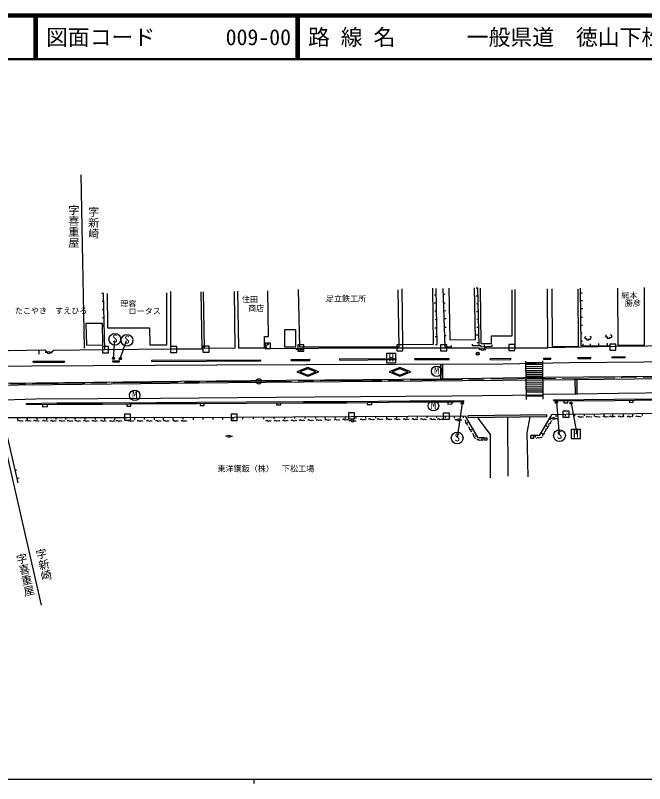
# Model space of a CAD drawing. Units: millimetres at full size, sheet at 1:1000; details may follow other scales. Extents: x 40000 to 680000, y 20000 to 380000.
# Drawn here: x 113360 to 257462, y 204000 to 380000 of the extents above; entities that cross this region are included whole.
import ezdxf
from ezdxf.enums import TextEntityAlignment as Align

# ---------------------------------------------------------------- set-up
doc = ezdxf.new("R2010")
doc.units = ezdxf.units.MM
doc.header["$LTSCALE"] = 1000
doc.linetypes.add('CHAIN', pattern=[18.5, 12, -1.5, 3.5, -1.5])
for name, color, linetype, lineweight in [('M-BGD', 7, 'Continuous', 25), ('M-BGD-EXST', 7, 'Continuous', 25), ('M-BMK', 2, 'CHAIN', 13), ('M-BMK-ROW', 30, 'Continuous', 25), ('M-BMK-SRVR', 3, 'Continuous', 25), ('M-STR-STRC', 7, 'Continuous', 25), ('M-TTL', 2, 'Continuous', 140), ('M-TTL-BAND', 7, 'Continuous', 25), ('M-TTL-LINE', 7, 'Continuous', 50)]:
    doc.layers.add(name, color=color, linetype=linetype, lineweight=lineweight)
doc.layers.add('M-BMK-HTXT', color=7, linetype='Continuous')
doc.layers.add('M-TTL-TXT', color=7, linetype='Continuous')
doc.styles.add('@ＭＳ ゴシック', font='')
doc.styles.add('ＭＳ ゴシック', font='')
doc.styles.get('@ＭＳ ゴシック').set_extended_font_data('@MS Gothic')
doc.styles.get('ＭＳ ゴシック').set_extended_font_data('MS Gothic')

msp = doc.modelspace()

# ---------------------------------------------------------------- hatches: boundary and pattern name
at = {"layer": 'M-BGD-EXST'}
for points in [[(135600, 301290, 1), (136039, 301529, 0.41421), (135700, 301629, 0.41421)], [(137163, 301222, 1), (137602, 301461, 0.41421), (137263, 301561, 0.41421)], [(215484, 291025, 1), (215923, 291264, 0.41421), (215584, 291364, 0.41421)], [(237040, 291238, 1), (237479, 291477, 0.41421), (237140, 291577, 0.41421)], [(240401, 291044, 1), (240840, 291283, 0.41421), (240501, 291383, 0.41421)]]:
    msp.add_hatch(color=256, dxfattribs=at).paths.add_polyline_path(points)
at = {"layer": 'M-STR-STRC'}
h = msp.add_hatch(color=256, dxfattribs=at)
h.paths.add_polyline_path([(180341, 299331), (177841, 298331), (180341, 297331), (182841, 298331)])
h.paths.add_polyline_path([(182168, 298331), (180341, 299061), (178514, 298331), (180341, 297600)], flags=16)
h = msp.add_hatch(color=256, dxfattribs=at)
h.paths.add_polyline_path([(201438, 299331), (198938, 298331), (201438, 297331), (203938, 298331)])
h.paths.add_polyline_path([(203265, 298331), (201438, 299061), (199611, 298331), (201438, 297600)], flags=16)
for points in [[(211187, 300036), (210737, 300033), (210726, 296758), (211176, 296765)], [(234147, 300521), (230292, 300476), (230295, 300205), (234150, 300274)], [(234150, 300274), (230295, 300205), (230297, 300026), (234152, 300071)], [(234158, 299622), (230303, 299576), (230308, 299126), (234163, 299172)], [(234168, 298722), (230313, 298676), (230319, 298226), (234173, 298272)], [(234179, 297822), (230324, 297776), (230329, 297326), (234184, 297372)], [(234189, 296922), (230335, 296876), (230340, 296426), (234195, 296472)], [(234200, 296022), (230345, 295976), (230351, 295527), (234205, 295572)], [(242008, 296508), (241558, 296502), (241600, 293198), (242050, 293205)], [(234211, 295122), (230356, 295077), (230361, 294627), (234216, 294672)], [(234221, 294222), (230367, 294177), (230372, 293727), (234227, 293772)], [(234232, 293322), (230377, 293277), (230380, 293045), (234235, 293093)], [(234235, 293093), (230380, 293045), (230383, 292827), (234237, 292872)], [(235075, 288562), (217037, 288354), (217042, 287904), (235080, 288112)]]:
    msp.add_hatch(color=256, dxfattribs=at).paths.add_polyline_path(points)

# ---------------------------------------------------------------- linework, layer by layer
at = {"layer": 'M-BGD'}
for p, q in [((209982, 304620), (209706, 317435)), ((211217, 317458), (211717, 304035)), ((218909, 317583), (219286, 317591)), ((133561, 316278), (133189, 316267)), ((133817, 303436), (133561, 316278)), ((209319, 315977), (209737, 315986)), ((211687, 316038), (211271, 316022)), ((218789, 315774), (219321, 315784)), ((243140, 316359), (242729, 316355)), ((133254, 314491), (133597, 314498)), ((209287, 314144), (209776, 314155)), ((211757, 314096), (211343, 314081)), ((218945, 313946), (219358, 313955)), ((243227, 314598), (242746, 314593)), ((133273, 312626), (133634, 312633)), ((209383, 312307), (209816, 312317)), ((211972, 312294), (211410, 312273)), ((218946, 312150), (219393, 312158)), ((243286, 312746), (242764, 312741)), ((133349, 310777), (133670, 310784)), ((209464, 310357), (209858, 310366)), ((211986, 310460), (211478, 310442)), ((219033, 310434), (219427, 310442)), ((243220, 310817), (242782, 310812)), ((133325, 308932), (133707, 308939)), ((209445, 308426), (209900, 308436)), ((212049, 308522), (211550, 308504)), ((219020, 308539), (219464, 308548)), ((243220, 308933), (242800, 308929)), ((209469, 306418), (209943, 306428)), ((211993, 306609), (211622, 306595)), ((218900, 306804), (219499, 306816)), ((243149, 307158), (242817, 307154)), ((209549, 304610), (209982, 304620)), ((219107, 305024), (219534, 305032)), ((220720, 304540), (220746, 304106)), ((243228, 305274), (242835, 305271)), ((243285, 304724), (243289, 304321)), ((245015, 304734), (245019, 304338)), ((246922, 304796), (246926, 304356)), ((248847, 304885), (248852, 304375)), ((118715, 303365), (118703, 302401)), ((120753, 302744), (120203, 302744)), ((121253, 302744), (121803, 302744)), ((178144, 303442), (177594, 303442)), ((178644, 303442), (179211, 303442)), ((220007, 303465), (219457, 303465)), ((220507, 303465), (221075, 303465)), ((144573, 300975), (169554, 301082)), ((144574, 300725), (144573, 300975)), ((169555, 300832), (169554, 301082)), ((176535, 301186), (180761, 301220)), ((176537, 300936), (176535, 301186)), ((176537, 300936), (180763, 300970)), ((180763, 300970), (180761, 301220)), ((187652, 301278), (200537, 301393)), ((187654, 301028), (187652, 301278)), ((187654, 301028), (200539, 301143)), ((200539, 301143), (200537, 301393)), ((204862, 301388), (212673, 301425)), ((204863, 301138), (204862, 301388)), ((204863, 301138), (212674, 301175)), ((212674, 301175), (212673, 301425)), ((218900, 302482), (219163, 302482)), ((219163, 302482), (219600, 302482)), ((222187, 301359), (226832, 301436)), ((222191, 301109), (222187, 301359)), ((222191, 301109), (226836, 301186)), ((226836, 301186), (226832, 301436)), ((234289, 301505), (235991, 301513)), ((234289, 301505), (234290, 301255)), ((234290, 301255), (235992, 301263)), ((235992, 301263), (235991, 301513)), ((242187, 301647), (245133, 301679)), ((242190, 301397), (242187, 301647)), ((242190, 301397), (245136, 301429)), ((245136, 301429), (245133, 301679)), ((250036, 301809), (253039, 301839)), ((250039, 301559), (250036, 301809)), ((250039, 301559), (253041, 301589)), ((253041, 301589), (253039, 301839)), ((117405, 300816), (124600, 300802)), ((117405, 300566), (117405, 300816)), ((117405, 300566), (124600, 300552)), ((124600, 300552), (124600, 300802)), ((135645, 300854), (137222, 300850)), ((135645, 300604), (135645, 300854)), ((135645, 300604), (137222, 300600)), ((137222, 300600), (137222, 300850)), ((144574, 300725), (169555, 300832)), ((115931, 290829), (115926, 291079)), ((216060, 291514), (216056, 291764)), ((236632, 291697), (236630, 291947)), ((248212, 288208), (248208, 288643)), ((250211, 288201), (250207, 288662)), ((252618, 288189), (252596, 288686)), ((254797, 288283), (254793, 288707)), ((256942, 288304), (256938, 288728)), ((113933, 287323), (113934, 287783)), ((116133, 287333), (116133, 287781)), ((118365, 287339), (118366, 287779)), ((120581, 287350), (120581, 287778)), ((122681, 287388), (122681, 287776)), ((124930, 287432), (124930, 287774)), ((127091, 287410), (127091, 287772)), ((129329, 287410), (129329, 287770)), ((131676, 287388), (131677, 287768)), ((133848, 287377), (133848, 287766)), ((136103, 287344), (136103, 287764)), ((140705, 287316), (140702, 287772)), ((142921, 287399), (142919, 287786)), ((145203, 287311), (145200, 287800)), ((147270, 287344), (147267, 287812)), ((149519, 287350), (149516, 287826)), ((151823, 287493), (151821, 287840)), ((154164, 287377), (154162, 287854)), ((156369, 287416), (156367, 287868)), ((158690, 287411), (158687, 287882)), ((160906, 287432), (160903, 287896)), ((163259, 287432), (163256, 287910)), ((165485, 287477), (165483, 287920)), ((167877, 287559), (167876, 287930)), ((170242, 287526), (170240, 287940)), ((172662, 287565), (172660, 287950)), ((175054, 287581), (175053, 287960)), ((177374, 287636), (177373, 287970)), ((179711, 287647), (179710, 287980)), ((182136, 287653), (182134, 287990)), ((184341, 287647), (184339, 287999)), ((186656, 287653), (186655, 288009)), ((188949, 287636), (188948, 288018)), ((190306, 287086), (189756, 287086)), ((190806, 287086), (191374, 287086)), ((191424, 287680), (191422, 288031)), ((193618, 287680), (193615, 288044)), ((195943, 287686), (195941, 288058)), ((198418, 287691), (198407, 288073)), ((200712, 287703), (200710, 288087)), ((203077, 287740), (203075, 288102)), ((205466, 287734), (205464, 288116)), ((207671, 287807), (207669, 288129)), ((209900, 287814), (209898, 288143)), ((211876, 287826), (211874, 288155)), ((213957, 287759), (213955, 288167)), ((214551, 287325), (214001, 287325)), ((215051, 287325), (215619, 287325)), ((215964, 287838), (215962, 288180)), ((216794, 286676), (217169, 286898)), ((235958, 287406), (235588, 287626)), ((236336, 287662), (235786, 287662)), ((236836, 287662), (237404, 287662)), ((237196, 288033), (237187, 288515)), ((239377, 288208), (239370, 288557)), ((241516, 288193), (241512, 288578)), ((243707, 288222), (243704, 288599)), ((245947, 288208), (245943, 288621)), ((217766, 285086), (218116, 285294)), ((235083, 285845), (234675, 286087)), ((162017, 283564), (161467, 283564)), ((162517, 283564), (163084, 283564)), ((218709, 283585), (219018, 283768)), ((232458, 283319), (232458, 283760)), ((234060, 284145), (233662, 284381)), ((220236, 282797), (220248, 283229)), ((113680, 275839), (113259, 275742)), ((114200, 274002), (113686, 273884))]:
    msp.add_line(p, q, dxfattribs=at)
for points in [[(164232, 316825), (164451, 303856), (170424, 303856), (170424, 306437), (171326, 306437), (171176, 316899)], [(178141, 317162), (178418, 304051), (201260, 304092), (201041, 317146)], [(201832, 317366), (202038, 304574), (209084, 304672), (208934, 317524)], [(212660, 317467), (212857, 305653), (218698, 305750), (218501, 317566)], [(217941, 304707), (217954, 304347), (219547, 304347), (219286, 317591)], [(219781, 317476), (219947, 304830), (222381, 304830), (222381, 306612), (227106, 306612), (227106, 317129)], [(227730, 317223), (227751, 303834), (235276, 303845), (235255, 317329)], [(236243, 317329), (236321, 304163), (242302, 304199), (242279, 317296)], [(242718, 317518), (242844, 304317), (249564, 304381)], [(251260, 317485), (251334, 304410), (257402, 304410), (257442, 317640)], [(134398, 316291), (134425, 308395), (144113, 308428), (144127, 304490), (148062, 304490), (148062, 316412)], [(148904, 316715), (148904, 303610), (156105, 303610), (155914, 316679)], [(156389, 316633), (156569, 303742), (163694, 303842), (163513, 316730)], [(243989, 306384), (243752, 306249), (243794, 305978), (244150, 305986), (244125, 305723), (244439, 305596), (244719, 305740), (244719, 305918), (244854, 305732), (245168, 305935), (245202, 306325), (244897, 306427)], [(248767, 306744), (248530, 306608), (248572, 306337), (248928, 306345), (248903, 306083), (249217, 305956), (249496, 306100), (249496, 306277), (249632, 306091), (249946, 306294), (249980, 306684), (249675, 306786)], [(219547, 304347), (219941, 304370), (219959, 304060), (222576, 304213), (222558, 304511)], [(287545, 304712), (287546, 304526), (250792, 304113), (235276, 303845)], [(69011, 302598), (99227, 303024), (120086, 303389), (120458, 302952)], [(121548, 302807), (122134, 303329), (133967, 303437), (148904, 303610)], [(171760, 303695), (193706, 303835), (211886, 303873), (219630, 303866), (219718, 303569)], [(211717, 304035), (213264, 304093), (213264, 304375)], [(220720, 303597), (220880, 303835), (227751, 303834)], [(236630, 291947), (250571, 292059), (259838, 292143), (279374, 292407), (297822, 292616), (312135, 292811), (322567, 292944), (343023, 293114), (363496, 293293), (384505, 293550), (399008, 293712), (401338, 293734), (413486, 293312), (429796, 292909), (443026, 292233), (452586, 291677)], [(236632, 291697), (250573, 291809), (259841, 291893), (279377, 292157), (297826, 292366), (312138, 292561), (322570, 292694), (343025, 292864), (363498, 293043), (384508, 293300), (399011, 293462), (401335, 293484), (413479, 293062), (429786, 292659), (443012, 291984), (452572, 291427)], [(115926, 291079), (122850, 291199), (133315, 291219), (145638, 291312), (154955, 291356), (166327, 291434), (179309, 291505), (189278, 291519), (203689, 291689), (213739, 291728), (216056, 291764)], [(115931, 290829), (122852, 290949), (133317, 290969), (145640, 291062), (154957, 291106), (166328, 291185), (179310, 291255), (189280, 291269), (203691, 291439), (213742, 291478), (216060, 291514)], [(119567, 290892), (119601, 290311), (120686, 290372), (120656, 290911)], [(138900, 291011), (138910, 290451), (139811, 290466), (139811, 291018)], [(155687, 291111), (155687, 290634), (156562, 290634), (156559, 291117)], [(173159, 291222), (173159, 290762), (174165, 290762), (174162, 291227)], [(193935, 291324), (193925, 290884), (194998, 290859), (194993, 291336)], [(212384, 291473), (212396, 290953), (213364, 290976), (213362, 291477)], [(238988, 291716), (238994, 291213), (239895, 291207), (239890, 291723)], [(253989, 291840), (253994, 291348), (254814, 291356), (254809, 291847)], [(515995, 269386), (517074, 282674), (494074, 284862), (461106, 287982), (451920, 288795), (441954, 289480), (428321, 290184), (414946, 290184), (401084, 290262), (369109, 289887), (337652, 289466), (311387, 289286), (271425, 288868), (239421, 288558), (236104, 288495), (233292, 283760), (231394, 283760)], [(220706, 283217), (219322, 283254), (216410, 288182), (190256, 288024), (163496, 287911), (138993, 287762), (110609, 287786), (110556, 287507), (113903, 272939)], [(114825, 287125), (114529, 287002), (114111, 287218), (113877, 287073)], [(116646, 287124), (116350, 287001), (115932, 287217), (115698, 287072)], [(118488, 287123), (118192, 287000), (117773, 287216), (117540, 287071)], [(120504, 287122), (120208, 286999), (119789, 287215), (119555, 287070)], [(122331, 287121), (122036, 286998), (121617, 287214), (121383, 287069)], [(124347, 287120), (124051, 286996), (123632, 287213), (123399, 287067)], [(126203, 287119), (125907, 286995), (125488, 287212), (125255, 287066)], [(127940, 287118), (127645, 286994), (127226, 287211), (126992, 287065)], [(129914, 287116), (129618, 286993), (129200, 287209), (128966, 287064)], [(131846, 287115), (131551, 286992), (131132, 287208), (130898, 287063)], [(133827, 287114), (133531, 286991), (133112, 287207), (132879, 287062)], [(135875, 287096), (135589, 286952), (135156, 287137), (134933, 286975)], [(137365, 287112), (137069, 286989), (136650, 287205), (136416, 287060)], [(140159, 287110), (139863, 286987), (139444, 287203), (139210, 287058)], [(142174, 287108), (141878, 286985), (141459, 287201), (141225, 287056)], [(144356, 287106), (144061, 286983), (143642, 287199), (143408, 287054)], [(146379, 287104), (146083, 286980), (145664, 287197), (145430, 287052)], [(148248, 287102), (147953, 286979), (147534, 287195), (147300, 287050)], [(150334, 287099), (150039, 286976), (149620, 287193), (149386, 287048)], [(152244, 287097), (151949, 286974), (151530, 287191), (151296, 287046)], [(171625, 287107), (171332, 286979), (170909, 287188), (170678, 287039)], [(173565, 287138), (173271, 287010), (172849, 287219), (172618, 287070)], [(175459, 287168), (175165, 287040), (174743, 287250), (174511, 287100)], [(177493, 287201), (177200, 287073), (176777, 287282), (176546, 287133)], [(179263, 287229), (178969, 287101), (178547, 287310), (178315, 287161)], [(181309, 287262), (181015, 287134), (180593, 287343), (180361, 287194)], [(183159, 287292), (182866, 287164), (182443, 287373), (182212, 287224)], [(185182, 287324), (184888, 287196), (184466, 287405), (184234, 287256)], [(187286, 287358), (186992, 287230), (186570, 287439), (186338, 287290)], [(189185, 287386), (188891, 287259), (188469, 287470), (188237, 287321)], [(193276, 287430), (192982, 287303), (192560, 287515), (192328, 287367)], [(195163, 287450), (194869, 287323), (194447, 287535), (194215, 287387)], [(197168, 287471), (196874, 287344), (196452, 287556), (196220, 287408)], [(199207, 287477), (198912, 287354), (198493, 287570), (198259, 287425)], [(201113, 287474), (200817, 287351), (200398, 287568), (200164, 287422)], [(203092, 287471), (202796, 287348), (202378, 287565), (202144, 287420)], [(205069, 287469), (204773, 287346), (204355, 287562), (204121, 287417)], [(207092, 287466), (206797, 287343), (206378, 287560), (206144, 287414)], [(209193, 287463), (208897, 287340), (208478, 287557), (208244, 287412)], [(210937, 287461), (210641, 287338), (210222, 287554), (209988, 287409)], [(216793, 286371), (216536, 286561), (216508, 287032), (216263, 287159)], [(235930, 286889), (235885, 286572), (235485, 286322), (235491, 286047)], [(243090, 288027), (242796, 287901), (242375, 288114), (242142, 287967)], [(245004, 288040), (244709, 287915), (244289, 288128), (244056, 287981)], [(246927, 288054), (246633, 287928), (246212, 288141), (245979, 287994)], [(248820, 288067), (248526, 287942), (248105, 288155), (247872, 288008)], [(250377, 288078), (250083, 287952), (249662, 288166), (249429, 288018)], [(252369, 288092), (252075, 287966), (251654, 288180), (251421, 288032)], [(254392, 288095), (254104, 287955), (253674, 288147), (253448, 287988)], [(256358, 288120), (256063, 287994), (255643, 288208), (255410, 288060)], [(217678, 284883), (217421, 285074), (217392, 285545), (217148, 285671)], [(235190, 285644), (235145, 285327), (234745, 285078), (234750, 284802)], [(218604, 283326), (218347, 283517), (218318, 283988), (218074, 284114)], [(234482, 284456), (234437, 284139), (234037, 283889), (234043, 283614)], [(220013, 282715), (219717, 282591), (219298, 282807), (219064, 282662)], [(233615, 283312), (233348, 283135), (232896, 283268), (232693, 283081)]]:
    msp.add_lwpolyline(points, dxfattribs=at)
for points in [[(129533, 309400), (129631, 304457), (133413, 304533), (133316, 309390)], [(174967, 307948), (174996, 304061), (177601, 304081), (177601, 307948)], [(170560, 303695), (171760, 303695), (171760, 304895), (170560, 304895)], [(178015, 303107), (179415, 303107), (179415, 304507), (178015, 304507)], [(200678, 303117), (202078, 303117), (202078, 304517), (200678, 304517)], [(210743, 303125), (212143, 303125), (212143, 304525), (210743, 304525)], [(226368, 303225), (227768, 303225), (227768, 304625), (226368, 304625)], [(249468, 303306), (250868, 303306), (250868, 304706), (249468, 304706)], [(133282, 302710), (134682, 302710), (134682, 304110), (133282, 304110)], [(148904, 302757), (150304, 302757), (150304, 304157), (148904, 304157)], [(156324, 302835), (157724, 302835), (157724, 304235), (156324, 304235)], [(189654, 287543), (191054, 287543), (191054, 288943), (189654, 288943)], [(211346, 287470), (212746, 287470), (212746, 288870), (211346, 288870)], [(238757, 287948), (240157, 287948), (240157, 289348), (238757, 289348)], [(138337, 287231), (139737, 287231), (139737, 288631), (138337, 288631)], [(162760, 287225), (164160, 287225), (164160, 288625), (162760, 288625)], [(231394, 283760), (232026, 283760), (232026, 283095), (231394, 283095)], [(220706, 283217), (221363, 283217), (221363, 282682), (220706, 282682)]]:
    msp.add_lwpolyline(points, close=True, dxfattribs=at)
for centre, radius in [((121003, 302744), 250), ((178394, 303442), 250), ((219250, 302482), 350), ((220257, 303465), 250), ((115056, 287087), 50), ((116877, 287086), 50), ((118719, 287085), 50), ((120735, 287084), 50), ((122563, 287083), 50), ((124578, 287082), 50), ((126434, 287080), 50), ((128172, 287079), 50), ((130145, 287078), 50), ((132078, 287077), 50), ((134058, 287076), 50), ((136109, 287075), 50), ((137596, 287074), 50), ((140390, 287072), 50), ((142405, 287070), 50), ((144587, 287067), 50), ((146610, 287065), 50), ((148480, 287063), 50), ((150566, 287061), 50), ((152476, 287059), 50), ((171857, 287073), 50), ((173797, 287104), 50), ((175691, 287134), 50), ((177725, 287167), 50), ((179494, 287195), 50), ((181540, 287228), 50), ((183391, 287257), 50), ((185413, 287290), 50), ((187518, 287324), 50), ((189417, 287351), 50), ((190556, 287086), 250), ((193508, 287394), 50), ((195395, 287414), 50), ((197399, 287435), 50), ((199439, 287438), 50), ((201344, 287436), 50), ((203323, 287433), 50), ((205300, 287430), 50), ((207324, 287428), 50), ((209424, 287425), 50), ((211168, 287422), 50), ((214801, 287325), 250), ((236081, 287068), 50), ((236586, 287662), 250), ((243322, 287990), 50), ((245236, 288004), 50), ((247159, 288017), 50), ((249052, 288031), 50), ((250609, 288042), 50), ((252601, 288056), 50), ((254625, 288070), 50), ((256590, 288084), 50), ((216879, 286152), 50), ((235341, 285824), 50), ((162267, 283564), 250), ((217763, 284665), 50), ((233849, 283318), 50), ((234633, 284635), 50), ((218689, 283108), 50), ((220244, 282677), 50)]:
    msp.add_circle(centre, radius, dxfattribs=at)
msp.add_arc((171332, 304096), 515, 84.86734, 199.83735, dxfattribs=at)
at = {"layer": 'M-BGD-EXST'}
for p, q in [((135819, 301410), (136124, 305536)), ((137383, 301342), (138777, 305488)), ((200480, 302502), (198380, 302502)), ((198380, 302502), (198380, 300402)), ((200480, 300402), (200480, 302502)), ((198380, 300402), (200480, 300402)), ((215703, 291145), (214526, 283295)), ((237260, 291357), (237928, 283935)), ((240621, 291164), (241925, 284094)), ((242748, 285149), (240648, 285149)), ((240648, 285149), (240648, 283049)), ((242748, 283049), (242748, 285149)), ((240648, 283049), (242748, 283049))]:
    msp.add_line(p, q, dxfattribs=at)
for centre, radius in [((136139, 305803), 1350), ((138906, 305559), 1350), ((135819, 301410), 250), ((137383, 301342), 250), ((209834, 298466), 1200), ((140692, 292949), 1200), ((209106, 290569), 1200), ((215703, 291145), 250), ((237260, 291357), 250), ((240621, 291164), 250), ((214545, 283186), 1350), ((237958, 283733), 1350)]:
    msp.add_circle(centre, radius, dxfattribs=at)
at = {"layer": 'M-BMK'}
msp.add_lwpolyline([(269109, 297189), (234241, 296782), (195127, 296348), (169081, 296149), (147773, 295927), (129208, 295726), (104114, 295471), (76482, 295253), (69071, 295157)], dxfattribs=at)
at = {"layer": 'M-BMK-ROW'}
for p, q in [((129153, 303725), (128396, 343492)), ((109525, 287403), (119293, 244893))]:
    msp.add_line(p, q, dxfattribs=at)
at = {"layer": 'M-BMK-SRVR'}
msp.add_circle((169081, 296149), 600, dxfattribs=at)
at = {"layer": 'M-STR-STRC'}
for p, q in [((210737, 300033), (210726, 296758)), ((211187, 300036), (211176, 296765)), ((230392, 292005), (230288, 300811)), ((230292, 300476), (234147, 300521)), ((230297, 300026), (234152, 300071)), ((230303, 299576), (234158, 299622)), ((234247, 292067), (234143, 300873)), ((230308, 299126), (234163, 299172)), ((230313, 298676), (234168, 298722)), ((230319, 298226), (234173, 298272)), ((230324, 297776), (234179, 297822)), ((230329, 297326), (234184, 297372)), ((230335, 296876), (234189, 296922)), ((230340, 296426), (234195, 296472)), ((230345, 295976), (234200, 296022)), ((241600, 293198), (241558, 296502)), ((242050, 293205), (242008, 296508)), ((230351, 295527), (234205, 295572)), ((230356, 295077), (234211, 295122)), ((230361, 294627), (234216, 294672)), ((230367, 294177), (234221, 294222)), ((230372, 293727), (234227, 293772)), ((230383, 292827), (234237, 292872)), ((217037, 288354), (235075, 288562)), ((217042, 287904), (217037, 288354)), ((217042, 287904), (235080, 288112)), ((226224, 274417), (226165, 288009)), ((235080, 288112), (235075, 288562))]:
    msp.add_line(p, q, dxfattribs=at)
for points in [[(453345, 300756), (441599, 301596), (430517, 302224), (421167, 302443), (402638, 302146), (377598, 301832), (360828, 301630), (333279, 301411), (311855, 301156), (290894, 300919), (265816, 300639), (240269, 300384), (224969, 300109), (200751, 299980), (159490, 299842), (102897, 299555), (69036, 299422)], [(69066, 295794), (111500, 295729), (151173, 296192), (175353, 296453), (210726, 296758), (234630, 297110), (270002, 297456), (308683, 297904), (365126, 298466), (397196, 298866), (415373, 299258), (424461, 299120), (435989, 298695), (453093, 297742)], [(452862, 294981), (441063, 295841), (426993, 296569), (421977, 296832), (411547, 297642), (398152, 298282), (387531, 298155), (366359, 297937), (345373, 297698), (325915, 297477), (306058, 297288), (276552, 296950), (261950, 296763), (234275, 296409), (215786, 296263), (187930, 296042), (162127, 295811), (121904, 295383), (106184, 295214), (69081, 293959)], [(452633, 292240), (422792, 293653), (409062, 294399), (400059, 295006), (361454, 294613), (314368, 294121), (251381, 293340), (242050, 293205), (241600, 293198), (234235, 293111)], [(69109, 290514), (91545, 291288), (117996, 292150), (146569, 292318), (181957, 292581), (213206, 292828), (234235, 293093)], [(219285, 287718), (222088, 283945), (222088, 274036)], [(231194, 288067), (230510, 284337), (230718, 274304)]]:
    msp.add_lwpolyline(points, dxfattribs=at)
for points in [[(180341, 299331), (177841, 298331), (180341, 297331), (182841, 298331)], [(201438, 299331), (198938, 298331), (201438, 297331), (203938, 298331)], [(180341, 299061), (178514, 298331), (180341, 297600), (182168, 298331)], [(201438, 299061), (199611, 298331), (201438, 297600), (203265, 298331)]]:
    msp.add_lwpolyline(points, close=True, dxfattribs=at)
at = {"layer": 'M-TTL'}
msp.add_line((680000, 380000), (40000, 380000), dxfattribs=at)
at = {"layer": 'M-TTL-BAND'}
for p, q in [((40000, 205000), (579000, 205000)), ((168000, 205000), (168000, 204000))]:
    msp.add_line(p, q, dxfattribs=at)
at = {"layer": 'M-TTL-LINE'}
for p, q in [((117750, 380000), (117750, 370000)), ((118250, 380000), (118250, 370000)), ((177750, 380000), (177750, 370000)), ((178250, 380000), (178250, 370000)), ((40000, 370000), (680000, 370000))]:
    msp.add_line(p, q, dxfattribs=at)

# ---------------------------------------------------------------- texts
at = {"layer": 'M-BGD-EXST', "style": 'ＭＳ ゴシック'}
for p in [(135484, 304511), (138250, 304266), (213889, 281894), (237303, 282441)]:
    msp.add_text('S', height=1833, rotation=358.508, dxfattribs=at).set_placement(p, align=Align.BOTTOM_LEFT)
for s, p in [('H', (198832, 300094)), ('M', (209212, 297187)), ('M', (140070, 291669)), ('M', (208484, 289290)), ('H', (241101, 282741))]:
    msp.add_text(s, height=1833, dxfattribs=at).set_placement(p, align=Align.BOTTOM_LEFT)
at = {"layer": 'M-BMK-HTXT', "style": '@ＭＳ ゴシック'}
for s, rotation, p in [('字喜重屋', 270, (125224, 336687)), ('字新崎', 270, (129770, 336282)), ('字新崎', 282.755, (117570, 257520)), ('字喜重屋', 282.755, (113075, 256419))]:
    msp.add_text(s, height=1833, rotation=rotation, dxfattribs=at).set_placement(p, align=Align.BOTTOM_LEFT)
at = {"layer": 'M-BMK-HTXT', "style": 'ＭＳ ゴシック'}
for s, p in [('住田', (165216, 313869)), ('足立鉄工所', (184457, 314038)), ('網本', (252110, 314798)), ('理容', (137359, 312859)), ('商店', (166646, 311841)), ('勝彦', (252919, 313042)), ('たこやき\u3000すえひろ', (113234, 311273)), ('ロータス', (139281, 311170)), ('東洋鋼鈑（株）\u3000下松工場', (159627, 275089))]:
    msp.add_text(s, height=1320, dxfattribs=at).set_placement(p, align=Align.BOTTOM_LEFT)
at = {"layer": 'M-TTL-TXT', "style": 'ＭＳ ゴシック'}
for s, p in [('図面コード', (120380, 375000)), ('009-00', (161521, 375000)), ('路 線 名', (180380, 375000)), ('一般県道\u3000徳山下松線', (216734, 375000))]:
    msp.add_text(s, height=3666, dxfattribs=at).set_placement(p, align=Align.MIDDLE_LEFT)

doc.saveas('drawing.dxf')
